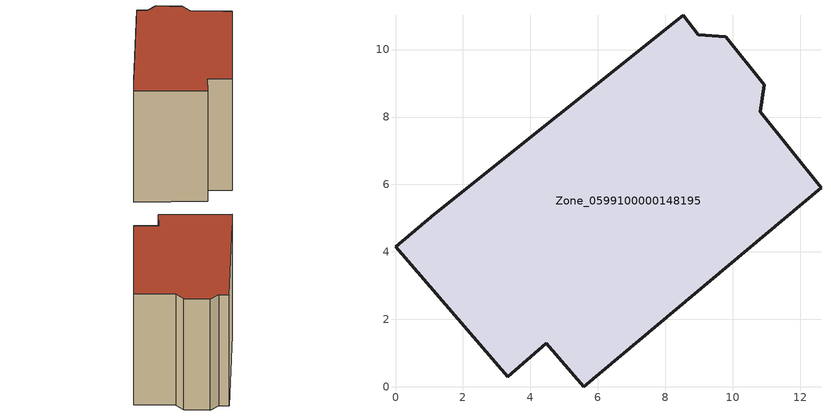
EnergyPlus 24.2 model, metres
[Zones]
Zone_0599100000148195
 floor ground (C_G): 4.46,1.29 3.33,0.3 0,4.16 1.15,5.12 8.52,11.02 8.97,10.43 9.79,10.38 10.93,8.95 10.81,8.15 12.61,5.9 5.58,0 z0
 wall outside (C_F): 10.81,8.15 10.93,8.95 9.79,10.38 8.97,10.43 8.52,11.02 1.15,5.12 0,4.16 3.33,0.3 4.46,1.29 5.58,0 12.61,5.9 10.81,8.15 z0:8.82
 roof outside (C_R): 5.58,0 12.61,5.9 10.81,8.15 10.93,8.95 9.79,10.38 8.97,10.43 8.52,11.02 1.15,5.12 0,4.16 3.33,0.3 4.46,1.29 z8.82
[BUILDING]
Pand.0599100000148195: North Axis=0; Terrain=City; Loads Convergence Tolerance Value=0.04; Temperature Convergence Tolerance Value=0.4; Solar Distribution=FullExterior; Maximum Number of Warmup Days=25; Minimum Number of Warmup Days=1
[Site:Location]
Rotterdam.The.Hague.AP_ZH_NLD Design_Conditions: Latitude=51.96; Longitude=4.45; Time Zone=1; Elevation=-4.5
[SITE:GROUNDTEMPERATURE:BUILDINGSURFACE]
18, 18, 18, 18, 18, 18, 18, 18, 18, 18, 18, 18
[MATERIAL] Thermal Absorptance=0.9; Solar Absorptance=0.7; Visible Absorptance=0.7
Name | Roughness | Thickness | Conductivity | Density | Specific Heat
G.D.1965 | MediumSmooth | 0.15 | 1 | 540 | 1210
F.D.1965 | Rough | 0.3 | 0.857143 | 1920 | 840
R.D.1965 | MediumRough | 0.2 | 0.08 | 1500 | 1000
[CONSTRUCTION]
C_G: G.D.1965
C_F: F.D.1965
C_R: R.D.1965
[ZONE]
Zone_0599100000148195: Type=1; Multiplier=1; Ceiling Height=Autocalculate; Volume=Autocalculate; Floor Area=autocalculate; Part of Total Floor Area=Yes
[ZONEINFILTRATION:DESIGNFLOWRATE]
Infil_Zone_0599100000148195: Zone or ZoneList or Space or SpaceList=Zone_0599100000148195; Schedule=AlwaysOn; Design Flow Rate Calculation Method=Flow/Area; Flow Rate per Floor Area=0.0042; Constant Term Coefficient=1; Temperature Term Coefficient=0; Velocity Term Coefficient=0; Velocity Squared Term Coefficient=0
[HVACTEMPLATE:ZONE:IDEALLOADSAIRSYSTEM]
Zone_0599100000148195: Maximum Heating Supply Air Temperature=50; Minimum Cooling Supply Air Temperature=13; Maximum Heating Supply Air Humidity Ratio=0.0156; Minimum Cooling Supply Air Humidity Ratio=0.0077; Heating Limit=NoLimit; Cooling Limit=NoLimit; Dehumidification Control Type=ConstantSensibleHeatRatio; Cooling Sensible Heat Ratio=0.7; Dehumidification Setpoint=60; Humidification Control Type=None; Humidification Setpoint=30; Outdoor Air Method=None; Outdoor Air Flow Rate per Person=0.00944; Outdoor Air Flow Rate per Zone Floor Area=0; Outdoor Air Flow Rate per Zone=0; Demand Controlled Ventilation Type=None; Outdoor Air Economizer Type=NoEconomizer; Heat Recovery Type=None; Sensible Heat Recovery Effectiveness=0.7; Latent Heat Recovery Effectiveness=0.65
[ZONECONTROL:THERMOSTAT]
ThermostatControl_Zone_0599100000148195: Zone or ZoneList=Zone_0599100000148195; Control Type Schedule=DualSetpointControlType; Control 1=Thermostat_Zone_0599100000148195; Temperature Difference Between Cutout And Setpoint=0
[THERMOSTATSETPOINT:DUALSETPOINT]
Thermostat_Zone_0599100000148195: Heating Setpoint Temperature Schedule=HeatingSetpoint_Zone_0599100000148195; Cooling Setpoint Temperature Schedule=CoolingSetpoint_Zone_0599100000148195
[SCHEDULE:COMPACT]
HeatingSetpoint_Zone_0599100000148195: Through: 12/31, For: AllDays, Until: 24:00, 21
CoolingSetpoint_Zone_0599100000148195: Through: 12/31, For: AllDays, Until: 24:00, 24
DualSetpointControlType: Through: 12/31, For: AllDays, Until: 24:00, 4
AlwaysOn: Through: 12/31, For: AllDays, Until: 24:00, 1
